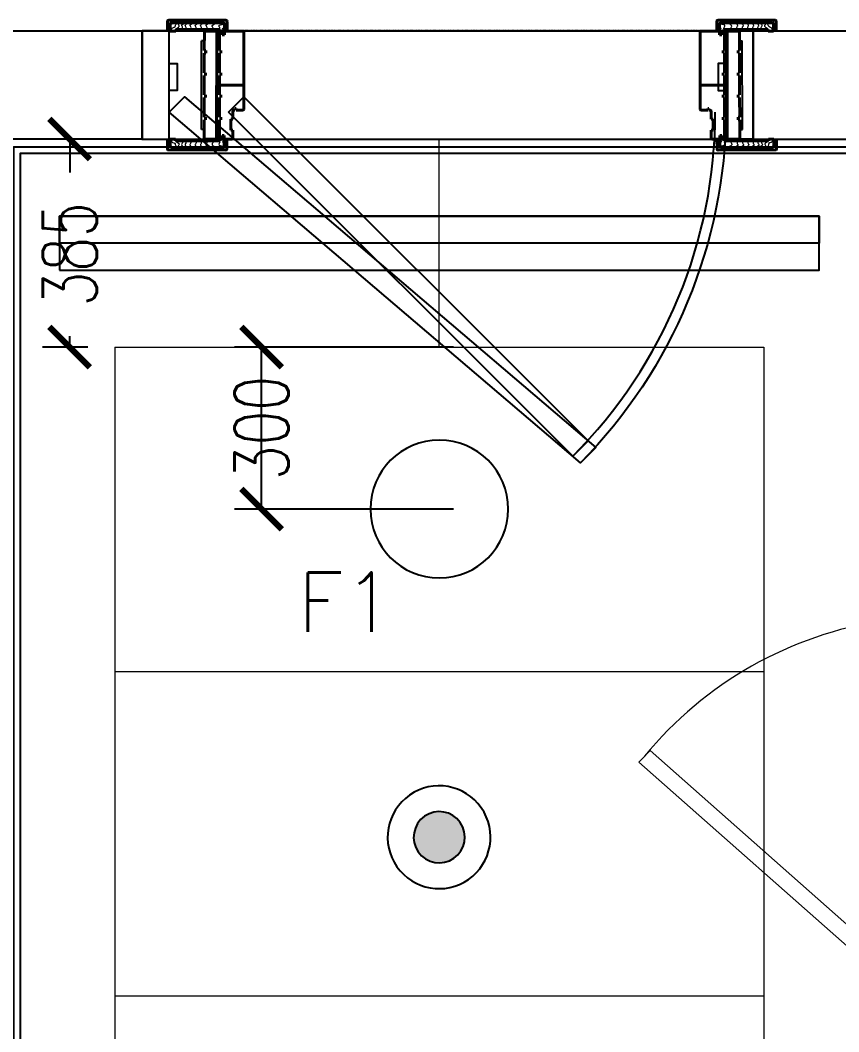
# Model space of a CAD drawing. Header units: millimetres. Extents: x 186805 to 449048, y 2167 to 51540.
# Drawn here: x 301921 to 303435, y 18431 to 20302 of the extents above; entities that cross this region are included whole.
import ezdxf

# ---------------------------------------------------------------- set-up
doc = ezdxf.new("R2010")
doc.units = ezdxf.units.MM
doc.linetypes.add('HIDDEN2', pattern=[0.1875, 0.125, -0.0625])
doc.layers.get('0').update_dxf_attribs({"linetype": 'CONTINUOUS'})
doc.layers.get('Defpoints').update_dxf_attribs({"linetype": 'CONTINUOUS'})
for name, color, linetype, lineweight in [('0-60x120-C', 3, 'CONTINUOUS', 13), ('0-60x60-C', 3, 'CONTINUOUS', 13), ('1', 130, 'CONTINUOUS', 40), ('BA$0$0-door shower', 4, 'CONTINUOUS', 5), ('wall', 4, 'CONTINUOUS', 25), ('XR-GRD-BLOCKA$0$a-door', 3, 'CONTINUOUS', 9)]:
    doc.layers.add(name, color=color, linetype=linetype, lineweight=lineweight)
for name, color, linetype in [('A-ABOVE DOOR', 1, 'HIDDEN2'), ('a-door', 4, 'CONTINUOUS'), ('a-wall', 140, 'CONTINUOUS'), ('BC-A-SILL', 1, 'CONTINUOUS'), ('dimension', 7, 'CONTINUOUS'), ('E-ARMATUR', 2, 'CONTINUOUS'), ('MEP', 16, 'CONTINUOUS'), ('SHADOW LINE', 151, 'CONTINUOUS'), ('TEXT', 3, 'CONTINUOUS')]:
    doc.layers.add(name, color=color, linetype=linetype)
doc.styles.add('ROMANS_075', font='romans.shx', dxfattribs={"width": 0.75})
doc.dimstyles.new('ARCH_1-50B$0', dxfattribs={"dimscale": 1000, "dimtxt": 0.11, "dimasz": 0.075, "dimexe": 0.05, "dimexo": 0.05, "dimgap": 0.055, "dimtad": 0, "dimdec": 0, "dimrnd": 1, "dimzin": 12, "dimdsep": 46, "dimtxsty": 'ROMANS_075', "dimblk1": 'ARCHTICK', "dimblk2": 'ARCHTICK', "dimsah": 1, "dimcen": 0.07, "dimclrd": 9, "dimclre": 9, "dimadec": 0, "dimazin": 0, "dimtfac": 1, "dimtdec": 0, "dimtofl": 0, "dimtmove": 0, "dimatfit": 3, "dimldrblk": 'ARCHTICK', "dimfxl": 0.05, "dimtolj": 1, "dimtzin": 12, "dimarcsym": 0})

# ---------------------------------------------------------------- blocks, each defined once
blk = doc.blocks.new('A$C7C4A1575')
at = {"layer": 'A-ABOVE DOOR', "color": 8}
for p, q in [((71647.60926539684, 31449.99823794331), (72777.60926539707, 31449.99823794354)), ((72777.60926539684, 31249.99823794342), (71647.60926539707, 31249.99823794325))]:
    blk.add_line(p, q, dxfattribs=at)
at = {"layer": 'a-door', "color": 8, "lineweight": -3}
for points in [[(71697.6092653966, 31399.99823794325), (71725.89353664382, 31371.71396669603), (72486.84620428574, 32020.52136308395), (72458.56193303806, 32048.80563433163)], [(71697.60926539707, 31249.99823794337), (71647.60926539707, 31249.99823794337), (71647.60926539707, 31449.99823794296), (71697.6092653966, 31449.99823794249)], [(72727.60926539707, 31249.99823794348), (72777.60926539707, 31249.99823794348), (72777.6092653966, 31449.99823794331), (72727.60926539707, 31449.99823794296)]]:
    blk.add_lwpolyline(points, close=True, dxfattribs=at)
for points in [[(71697.60926539707, 31309.99823794302), (71712.60926539707, 31309.99823794337), (71712.6092653966, 31359.99823794348), (71697.6092653966, 31359.99823794325)], [(72727.6092653966, 31309.99823794337), (72712.6092653966, 31309.99823794325), (72712.6092653966, 31359.99823794337), (72727.6092653966, 31359.99823794337)]]:
    blk.add_lwpolyline(points, dxfattribs=at)
blk.add_arc((71793.24310881295, 31392.72339864078), 934.3944765765735, 0.446087610761282, 44.59950924235545, dxfattribs=at)
at = {"layer": 'a-wall', "color": 8}
for p, q in [((71647.60926539684, 31449.99823794331), (71395.10926539707, 31449.99823794313)), ((71647.60926539684, 31449.99823794331), (71647.60926539707, 31249.99823794325)), ((72777.60926539707, 31449.99823794354), (72777.60926539707, 31249.99823794337)), ((72777.60926539707, 31449.99823794354), (72999.37692348403, 31449.99823794319)), ((70696.68573002517, 31249.99823794337), (71647.60926539707, 31249.99823794325)), ((72777.60926539707, 31249.99823794337), (73595.10926539707, 31249.99823794337))]:
    blk.add_line(p, q, dxfattribs=at)
blk = doc.blocks.new('A$C32DD6ECA')
at = {"layer": '0-60x60-C', "color": 16, "xscale": 0.0418312498368323, "yscale": 0.0418312498368323, "zscale": 0.0418312498368323, "rotation": 180}
blk.add_blockref('A$C7C4A1575', (4397.082428284921, 2202.635936537234), dxfattribs=at)
blk = doc.blocks.new('_ArchTick')
at = {"color": 0, "linetype": 'ByBlock', "const_width": 0.15}
blk.add_lwpolyline([(-0.5, -0.5), (0.5, 0.5)], dxfattribs=at)
blk = doc.blocks.new('*D73')
at = {"layer": 'Defpoints', "color": 0, "transparency": 16777216}
for p in [(-574283.2010844165, -202814.0910536109), (-574149.7485076339, -202814.0910536109), (-574199.7485076335, -203198.8442904255)]:
    blk.add_point(p, dxfattribs=at)
at = {"layer": 'dimension', "color": 9, "lineweight": -2, "transparency": 16777216}
for p, q in [((-574199.7485076339, -202814.0910536109), (-574333.2010844165, -202814.0910536109)), ((-574283.2010844165, -202814.0910536109), (-574283.2010844165, -202875.8801570186)), ((-574283.2010844165, -203198.8442904255), (-574283.2010844165, -203178.7372998757)), ((-574249.7485076335, -203198.8442904255), (-574333.2010844165, -203198.8442904255))]:
    blk.add_line(p, q, dxfattribs=at)
at = {"layer": 'dimension', "color": 9, "lineweight": -2, "transparency": 16777216, "xscale": 75, "yscale": 75, "zscale": 75}
for p, rotation in [((-574283.2010844165, -202814.0910536109), 90), ((-574283.2010844165, -203198.8442904255), 270)]:
    blk.add_blockref('_ArchTick', p, dxfattribs=dict(at, rotation=rotation))
at = {"layer": 'dimension', "color": 0, "transparency": 16777216, "insert": (-574282.9039165078, -203027.3087284469), "char_height": 100, "attachment_point": 5, "rotation": 90, "style": 'ROMANS_075'}
blk.add_mtext('\\A1;385', dxfattribs=at)
blk = doc.blocks.new('*D160')
at = {"layer": 'Defpoints', "color": 0, "transparency": 16777216}
for p in [(-573928.3206821048, -203198.8442904255), (-573523.7485076335, -203198.8442904255), (-573523.7485076335, -203498.4676718405)]:
    blk.add_point(p, dxfattribs=at)
at = {"layer": 'dimension', "color": 9, "lineweight": -2, "transparency": 16777216}
for p, q in [((-573573.7485076335, -203198.8442904255), (-573978.3206821048, -203198.8442904255)), ((-573928.3206821048, -203498.4676718405), (-573928.3206821048, -203198.8442904255)), ((-573573.7485076335, -203498.4676718405), (-573978.3206821048, -203498.4676718405))]:
    blk.add_line(p, q, dxfattribs=at)
at = {"layer": 'dimension', "color": 9, "lineweight": -2, "transparency": 16777216, "xscale": 75, "yscale": 75, "zscale": 75}
for p, rotation in [((-573928.3206821048, -203198.8442904255), 90), ((-573928.3206821048, -203498.4676718405), 270)]:
    blk.add_blockref('_ArchTick', p, dxfattribs=dict(at, rotation=rotation))
at = {"layer": 'dimension', "color": 0, "transparency": 16777216, "insert": (-573928.320682105, -203348.655981133), "char_height": 100, "attachment_point": 5, "rotation": 90, "style": 'ROMANS_075'}
blk.add_mtext('\\A1;300', dxfattribs=at)
blk = doc.blocks.new('f44')
at = {"layer": 'E-ARMATUR', "color": 16}
blk.add_circle((0, 0), 127.5, dxfattribs=at)
blk = doc.blocks.new('A$C35C014DB')
at = {"layer": 'MEP'}
h = blk.add_hatch(color=256, dxfattribs=at)
edge = h.paths.add_edge_path()
edge.add_ellipse((8120.630908231833, 15906.55929671045), major_axis=(-38.80938212951418, -27.17462191943693), ratio=1, start_angle=0, end_angle=360, ccw=False)
at = {"color": 9}
blk.add_lwpolyline([(8907.84115076519, 16332.94878259819), (8907.841150762397, 17182.94878259802), (7333.573492682423, 17182.94878259741), (7333.573492691736, 13282.94878259782), (7283.573492682888, 13282.9487825977), (7283.573492682888, 11279.39163940316), (6233.573492682423, 10229.39163940222), (6233.573492682888, 8512.948782597785), (7749.050764830201, 8512.948782597552), (8983.573492682423, 7278.42605474501), (8983.573492682888, 3762.948782597756)], dxfattribs=at)
at = {"color": 8, "lineweight": 0}
for points, knots in [([(7623.262894399813, 17401.93875562379), (7623.674974887981, 17402.22286379905), (7624.544709552894, 17403.08441501318), (7624.057015247992, 17404.89610390694), (7623.429741109605, 17405.95577352165), (7623.26912044629, 17406.21783408706)], [6.729778403816026, 6.729778403816026, 6.729778403816026, 6.729778403816026, 8.215767877827592, 10.68832713734227, 11.54920687370668, 11.54920687370668, 11.54920687370668, 11.54920687370668]), ([(7624.385605585645, 17397.73371897687), (7625.083267632755, 17400.24716654097), (7626.259723881143, 17404.48555259543), (7632.894673323142, 17404.68972157399), (7632.743916475563, 17409.89867282767), (7635.124769447721, 17411.6304189793), (7636.617171262274, 17412.71593796314)], [0, 0, 0, 0, 7.05316514863134, 11.89363853548758, 15.00191870621281, 20.22314322411474, 20.22314322411474, 20.22314322411474, 20.22314322411474]), ([(7633.465629959828, 17400.72051074423), (7634.427824131097, 17401.85979647117), (7636.154120860505, 17403.90381760951), (7640.337589881732, 17405.32741799907), (7639.528190014302, 17408.55942396147), (7636.592317053, 17411.93530124062), (7640.760168929002, 17412.38982124909), (7643.656668817042, 17412.70569551541)], [0, 0, 0, 0, 4.579261390169497, 8.215767877830586, 10.68832713734576, 13.28786635512522, 19.2103529066208, 19.2103529066208, 19.2103529066208, 19.2103529066208]), ([(7643.04293053213, 17400.70657580064), (7643.079009469016, 17400.72853813376), (7644.241725803702, 17401.42430110937), (7646.695253287791, 17402.24409399615), (7645.814000028535, 17405.51777737858), (7642.45441317826, 17409.65534750352), (7647.946909309714, 17411.36030165429), (7651.535187708098, 17412.69423229408)], [4.461801486687817, 4.461801486687817, 4.461801486687817, 4.461801486687817, 4.579261390170161, 8.215767877827592, 10.68832713734227, 13.28786635512445, 22.6009524692001, 22.6009524692001, 22.6009524692001, 22.6009524692001]), ([(7649.449562718975, 17400.69725417011), (7649.485641655861, 17400.71921650318), (7650.648357990547, 17401.41497947884), (7653.101885474636, 17402.23477236563), (7652.22063221538, 17405.508455748), (7648.861045365105, 17409.64602587294), (7654.353541496559, 17411.35098002377), (7657.941819894942, 17412.68491066355)], [4.461801486687817, 4.461801486687817, 4.461801486687817, 4.461801486687817, 4.579261390170161, 8.215767877827592, 10.68832713734227, 13.28786635512445, 22.6009524692001, 22.6009524692001, 22.6009524692001, 22.6009524692001]), ([(7658.525786262355, 17400.6840482922), (7658.561865199241, 17400.70601062526), (7659.724581533927, 17401.40177360087), (7662.178109018016, 17402.2215664876), (7661.296855758759, 17405.49524987003), (7657.937268908485, 17409.63281999502), (7663.429765039939, 17411.33777414585), (7667.018043438322, 17412.67170478558)], [4.461801486687817, 4.461801486687817, 4.461801486687817, 4.461801486687817, 4.579261390170161, 8.215767877827592, 10.68832713734227, 13.28786635512445, 22.6009524692001, 22.6009524692001, 22.6009524692001, 22.6009524692001]), ([(7668.135734542622, 17400.67006584627), (7668.171813479974, 17400.69202817939), (7669.334529814194, 17401.38779115499), (7671.788057298283, 17402.20758404178), (7670.906804039027, 17405.48126742421), (7667.547217188752, 17409.61883754915), (7673.039713320206, 17411.32379169992), (7676.627991718589, 17412.6577223397)], [4.461801486687817, 4.461801486687817, 4.461801486687817, 4.461801486687817, 4.579261390170161, 8.215767877827592, 10.68832713734227, 13.28786635512445, 22.6009524692001, 22.6009524692001, 22.6009524692001, 22.6009524692001]), ([(7677.879221526324, 17400.65588910206), (7677.915300463676, 17400.67785143512), (7679.078016797896, 17401.37361441073), (7681.531544281985, 17402.19340729751), (7680.650291022728, 17405.46709068), (7677.290704172454, 17409.60466080494), (7682.783200303908, 17411.30961495571), (7686.371478702291, 17412.64354559544)], [4.461801486687817, 4.461801486687817, 4.461801486687817, 4.461801486687817, 4.579261390170161, 8.215767877827592, 10.68832713734227, 13.28786635512445, 22.6009524692001, 22.6009524692001, 22.6009524692001, 22.6009524692001]), ([(7688.156648285105, 17400.64093547702), (7688.192727222457, 17400.66289781008), (7689.355443556677, 17401.35866078574), (7691.808971040766, 17402.17845367247), (7690.927717781509, 17405.45213705496), (7687.568130931235, 17409.58970717984), (7693.060627062689, 17411.29466133061), (7696.648905461072, 17412.6285919704)], [4.461801486687817, 4.461801486687817, 4.461801486687817, 4.461801486687817, 4.579261390170161, 8.215767877827592, 10.68832713734227, 13.28786635512445, 22.6009524692001, 22.6009524692001, 22.6009524692001, 22.6009524692001]), ([(7701.594315195805, 17400.62138371208), (7701.975141545176, 17400.89430532555), (7702.800746636349, 17401.75136003111), (7702.132053498062, 17404.19187725752), (7698.576408164459, 17408.67795326313), (7704.579187650117, 17410.85675799925), (7709.409577631741, 17412.61002523083)], [6.810006692226358, 6.810006692226358, 6.810006692226358, 6.810006692226358, 8.215767877827592, 10.68832713734227, 13.28786635512445, 23.99828994407517, 23.99828994407517, 23.99828994407517, 23.99828994407517]), ([(7713.381310921977, 17400.60423366874), (7714.132242034539, 17401.00480823193), (7715.515066151391, 17401.8882967518), (7714.761872427887, 17404.6580599272), (7711.139241166296, 17409.27004833709), (7717.870310683153, 17409.98264146937), (7723.27553667489, 17410.55487251087)], [5.887312933651972, 5.887312933651972, 5.887312933651972, 5.887312933651972, 8.215767877827592, 10.68832713734227, 13.28786635512445, 23.88572098764111, 23.88572098764111, 23.88572098764111, 23.88572098764111]), ([(7719.253685636795, 17395.5398558293), (7720.29526611825, 17397.18632055618), (7722.316481485846, 17396.9511472827), (7721.547785163741, 17400.02062035396), (7719.063826356432, 17402.87685432923), (7721.378501661471, 17403.58522231193), (7723.265812734026, 17403.87173783939)], [5.017204500148676, 5.017204500148676, 5.017204500148676, 5.017204500148676, 8.215767877827592, 10.68832713734227, 13.28786635512445, 17.51797429900507, 17.51797429900507, 17.51797429900507, 17.51797429900507]), ([(8648.765674810275, 17400.60423366874), (8648.014743698179, 17401.00480823193), (8646.631919581327, 17401.8882967518), (8647.38511330483, 17404.6580599272), (8651.007744566421, 17409.27004833709), (8644.276675049565, 17409.98264146937), (8638.871449057828, 17410.55487251087)], [5.887312933651972, 5.887312933651972, 5.887312933651972, 5.887312933651972, 8.215767877827592, 10.68832713734227, 13.28786635512445, 23.88572098764111, 23.88572098764111, 23.88572098764111, 23.88572098764111]), ([(8642.893300095922, 17395.5398558293), (8641.851719614468, 17397.18632055618), (8639.830504246871, 17396.9511472827), (8640.599200568977, 17400.02062035396), (8643.083159376285, 17402.87685432923), (8640.768484071246, 17403.58522231193), (8638.881172998692, 17403.87173783939)], [5.017204500148676, 5.017204500148676, 5.017204500148676, 5.017204500148676, 8.215767877827592, 10.68832713734227, 13.28786635512445, 17.51797429900507, 17.51797429900507, 17.51797429900507, 17.51797429900507]), ([(8660.552670536446, 17400.62138371208), (8660.171844187542, 17400.89430532555), (8659.346239095903, 17401.75136003111), (8660.01493223419, 17404.19187725752), (8663.570577567792, 17408.67795326313), (8657.5677980826, 17410.85675799925), (8652.737408100511, 17412.61002523083)], [6.810006692226358, 6.810006692226358, 6.810006692226358, 6.810006692226358, 8.215767877827592, 10.68832713734227, 13.28786635512445, 23.99828994407517, 23.99828994407517, 23.99828994407517, 23.99828994407517]), ([(8673.990337447147, 17400.64093547702), (8673.95425851026, 17400.66289781008), (8672.791542175575, 17401.35866078574), (8670.338014691952, 17402.17845367247), (8671.219267951208, 17405.45213705496), (8674.578854801017, 17409.58970717984), (8669.086358670029, 17411.29466133061), (8665.49808027118, 17412.6285919704)], [4.461801486687817, 4.461801486687817, 4.461801486687817, 4.461801486687817, 4.579261390170161, 8.215767877827592, 10.68832713734227, 13.28786635512445, 22.6009524692001, 22.6009524692001, 22.6009524692001, 22.6009524692001]), ([(8684.267764205928, 17400.65588910206), (8684.231685269042, 17400.67785143512), (8683.068968934822, 17401.37361441073), (8680.615441450733, 17402.19340729751), (8681.49669470999, 17405.46709068), (8684.856281559798, 17409.60466080494), (8679.36378542881, 17411.30961495571), (8675.77550702996, 17412.64354559544)], [4.461801486687817, 4.461801486687817, 4.461801486687817, 4.461801486687817, 4.579261390170161, 8.215767877827592, 10.68832713734227, 13.28786635512445, 22.6009524692001, 22.6009524692001, 22.6009524692001, 22.6009524692001]), ([(8694.01125118963, 17400.67006584627), (8693.975172252744, 17400.69202817939), (8692.812455918058, 17401.38779115499), (8690.358928434434, 17402.20758404178), (8691.24018169369, 17405.48126742421), (8694.5997685435, 17409.61883754915), (8689.107272412512, 17411.32379169992), (8685.518994013662, 17412.6577223397)], [4.461801486687817, 4.461801486687817, 4.461801486687817, 4.461801486687817, 4.579261390170161, 8.215767877827592, 10.68832713734227, 13.28786635512445, 22.6009524692001, 22.6009524692001, 22.6009524692001, 22.6009524692001]), ([(8703.621199469897, 17400.6840482922), (8703.585120533011, 17400.70601062526), (8702.422404198325, 17401.40177360087), (8699.968876714702, 17402.2215664876), (8700.850129973958, 17405.49524987003), (8704.209716823767, 17409.63281999502), (8698.717220692779, 17411.33777414585), (8695.12894229393, 17412.67170478558)], [4.461801486687817, 4.461801486687817, 4.461801486687817, 4.461801486687817, 4.579261390170161, 8.215767877827592, 10.68832713734227, 13.28786635512445, 22.6009524692001, 22.6009524692001, 22.6009524692001, 22.6009524692001]), ([(8712.697423013742, 17400.69725417011), (8712.66134407639, 17400.71921650318), (8711.49862774217, 17401.41497947884), (8709.045100258081, 17402.23477236563), (8709.926353517338, 17405.508455748), (8713.285940367146, 17409.64602587294), (8707.793444236158, 17411.35098002377), (8704.20516583731, 17412.68491066355)], [4.461801486687817, 4.461801486687817, 4.461801486687817, 4.461801486687817, 4.579261390170161, 8.215767877827592, 10.68832713734227, 13.28786635512445, 22.6009524692001, 22.6009524692001, 22.6009524692001, 22.6009524692001]), ([(8719.104055200587, 17400.70657580064), (8719.067976263235, 17400.72853813376), (8717.905259929015, 17401.42430110937), (8715.451732444926, 17402.24409399615), (8716.332985704183, 17405.51777737858), (8719.692572554457, 17409.65534750352), (8714.200076423003, 17411.36030165429), (8710.61179802462, 17412.69423229408)], [4.461801486687817, 4.461801486687817, 4.461801486687817, 4.461801486687817, 4.579261390170161, 8.215767877827592, 10.68832713734227, 13.28786635512445, 22.6009524692001, 22.6009524692001, 22.6009524692001, 22.6009524692001]), ([(8728.681355772424, 17400.72051074423), (8727.71916160162, 17401.85979647117), (8725.992864871747, 17403.90381760951), (8721.809395850985, 17405.32741799907), (8722.61879571795, 17408.55942396147), (8725.554668679717, 17411.93530124062), (8721.38681680325, 17412.38982124909), (8718.49031691521, 17412.70569551541)], [0, 0, 0, 0, 4.579261390169497, 8.215767877830586, 10.68832713734576, 13.28786635512522, 19.2103529066208, 19.2103529066208, 19.2103529066208, 19.2103529066208]), ([(8737.761380146607, 17397.73371897687), (8737.063718099496, 17400.24716654097), (8735.887261851109, 17404.48555259543), (8729.252312409575, 17404.68972157399), (8729.403069257154, 17409.89867282767), (8727.022216284531, 17411.6304189793), (8725.529814469977, 17412.71593796314)], [0, 0, 0, 0, 7.05316514863134, 11.89363853548758, 15.00191870621281, 20.22314322411474, 20.22314322411474, 20.22314322411474, 20.22314322411474]), ([(8738.884091332904, 17401.93875562379), (8738.47201084427, 17402.22286379905), (8737.602276179357, 17403.08441501318), (8738.089970484725, 17404.89610390694), (8738.717244623112, 17405.95577352165), (8738.877865286428, 17406.21783408706)], [6.729778403816026, 6.729778403816026, 6.729778403816026, 6.729778403816026, 8.215767877827592, 10.68832713734227, 11.54920687370668, 11.54920687370668, 11.54920687370668, 11.54920687370668]), ([(7721.693123121164, 17392.59213153887), (7721.603997642989, 17392.8708161024), (7721.092754774611, 17394.06212752397), (7719.054411226301, 17396.40596111675), (7721.366951539065, 17395.64697736452), (7723.256397603895, 17397.40084462697)], [9.884557679002661, 9.884557679002661, 9.884557679002661, 9.884557679002661, 10.68832713734227, 13.28786635512445, 17.51797429900507, 17.51797429900507, 17.51797429900507, 17.51797429900507]), ([(8640.453862611554, 17392.59213153887), (8640.542988089728, 17392.8708161024), (8641.054230958107, 17394.06212752397), (8643.092574506416, 17396.40596111675), (8640.780034193653, 17395.64697736452), (8638.890588128823, 17397.40084462697)], [9.884557679002661, 9.884557679002661, 9.884557679002661, 9.884557679002661, 10.68832713734227, 13.28786635512445, 17.51797429900507, 17.51797429900507, 17.51797429900507, 17.51797429900507]), ([(7624.09460649488, 17197.73393067796), (7624.784951486641, 17195.21846356781), (7625.949069102408, 17190.97667198566), (7632.583396321616, 17190.75319624892), (7632.417482128509, 17185.54470575105), (7634.793285659597, 17183.80603867838), (7636.282522308058, 17182.71618141947)], [0, 0, 0, 0, 7.053165148833103, 11.8936385353805, 15.00191870618796, 20.22314322378077, 20.22314322378077, 20.22314322378077, 20.22314322378077]), ([(7633.165900896653, 17194.72072879641), (7634.124775686116, 17193.57864791983), (7635.845117030009, 17191.52961193344), (7640.024425678341, 17190.09384372756), (7639.205624140255, 17186.86420679319), (7636.259939847016, 17183.49688716222), (7640.426451429185, 17183.03024068), (7643.322019863292, 17182.70593897169)], [0, 0, 0, 0, 4.579261390286157, 8.215767877910924, 10.68832713744519, 13.28786635530674, 19.2103529070495, 19.2103529070495, 19.2103529070495, 19.2103529070495]), ([(7642.743201468955, 17194.70679385282), (7642.779216342955, 17194.68472662338), (7643.93990309292, 17193.98558310335), (7646.39103460114, 17193.15865395244), (7645.500258694286, 17189.88754886712), (7642.128645790159, 17185.75977261757), (7647.61615726992, 17184.03884258864), (7651.200538753881, 17182.69447575041)], [4.461801486687817, 4.461801486687817, 4.461801486687817, 4.461801486687817, 4.579261390170161, 8.215767877827592, 10.68832713734227, 13.28786635512445, 22.6009524692001, 22.6009524692001, 22.6009524692001, 22.6009524692001]), ([(7649.1498336558, 17194.6974722223), (7649.1858485298, 17194.67540499286), (7650.346535279765, 17193.97626147271), (7652.797666787985, 17193.1493323218), (7651.906890881131, 17189.87822723648), (7648.535277977004, 17185.75045098699), (7654.022789457231, 17184.02952095805), (7657.607170940726, 17182.68515411983)], [4.461801486687817, 4.461801486687817, 4.461801486687817, 4.461801486687817, 4.579261390170161, 8.215767877827592, 10.68832713734227, 13.28786635512445, 22.6009524692001, 22.6009524692001, 22.6009524692001, 22.6009524692001]), ([(7658.226057199179, 17194.68426634427), (7658.262072073179, 17194.66219911489), (7659.422758823144, 17193.9630555948), (7661.873890331364, 17193.13612644383), (7660.983114424511, 17189.86502135857), (7657.611501520383, 17185.73724510902), (7663.09901300061, 17184.01631508014), (7666.683394484106, 17182.67194824186)], [4.461801486687817, 4.461801486687817, 4.461801486687817, 4.461801486687817, 4.579261390170161, 8.215767877827592, 10.68832713734227, 13.28786635512445, 22.6009524692001, 22.6009524692001, 22.6009524692001, 22.6009524692001]), ([(7667.836005479447, 17194.67028389845), (7667.872020353447, 17194.64821666901), (7669.032707103412, 17193.94907314892), (7671.483838611632, 17193.12214399802), (7670.593062704778, 17189.85103891269), (7667.221449800651, 17185.7232626632), (7672.708961280878, 17184.00233263426), (7676.293342764839, 17182.65796579604)], [4.461801486687817, 4.461801486687817, 4.461801486687817, 4.461801486687817, 4.579261390170161, 8.215767877827592, 10.68832713734227, 13.28786635512445, 22.6009524692001, 22.6009524692001, 22.6009524692001, 22.6009524692001]), ([(7677.579492463148, 17194.65610715418), (7677.615507337148, 17194.6340399248), (7678.776194087113, 17193.93489640465), (7681.227325595333, 17193.10796725375), (7680.33654968848, 17189.83686216842), (7676.964936784352, 17185.70908591894), (7682.452448264579, 17183.98815589), (7686.036829748075, 17182.64378905171)], [4.461801486687817, 4.461801486687817, 4.461801486687817, 4.461801486687817, 4.579261390170161, 8.215767877827592, 10.68832713734227, 13.28786635512445, 22.6009524692001, 22.6009524692001, 22.6009524692001, 22.6009524692001]), ([(7687.856919221929, 17194.6411535292), (7687.892934095929, 17194.6190862997), (7689.053620845894, 17193.91994277967), (7691.504752354114, 17193.09301362877), (7690.613976447261, 17189.82190854344), (7687.242363543133, 17185.6941322939), (7692.72987502336, 17183.97320226501), (7696.314256507321, 17182.62883542673)], [4.461801486687817, 4.461801486687817, 4.461801486687817, 4.461801486687817, 4.579261390170161, 8.215767877827592, 10.68832713734227, 13.28786635512445, 22.6009524692001, 22.6009524692001, 22.6009524692001, 22.6009524692001]), ([(7701.29458613263, 17194.6216017642), (7701.674616671051, 17194.34757310621), (7702.497724247514, 17193.48811952854), (7701.82193206565, 17191.04955852425), (7698.253247359651, 17186.57384839756), (7704.249661133974, 17184.37758487128), (7709.074928677524, 17182.6102686871)], [6.810006692226358, 6.810006692226358, 6.810006692226358, 6.810006692226358, 8.215767877827592, 10.68832713734227, 13.28786635512445, 23.99828994407517, 23.99828994407517, 23.99828994407517, 23.99828994407517]), ([(7713.081581858802, 17194.60445172081), (7713.831344124745, 17194.20169365322), (7715.211591445724, 17193.31418487275), (7714.450340933981, 17190.54662520919), (7710.814304180793, 17185.94519813944), (7717.543271560571, 17185.21302069389), (7722.946809481247, 17184.6250629334)], [5.887312933651972, 5.887312933651972, 5.887312933651972, 5.887312933651972, 8.215767877827592, 10.68832713734227, 13.28786635512445, 23.88572098764111, 23.88572098764111, 23.88572098764111, 23.88572098764111]), ([(7718.968668987392, 17199.65171957863), (7720.005453866324, 17198.0022308364), (7722.027345027658, 17198.23152140211), (7721.249719831045, 17195.16429822394), (7718.757459934684, 17192.31530463192), (7721.070064097061, 17191.60020397147), (7722.956533422112, 17191.30819760493)], [5.017204500148676, 5.017204500148676, 5.017204500148676, 5.017204500148676, 8.215767877827592, 10.68832713734227, 13.28786635512445, 17.51797429900507, 17.51797429900507, 17.51797429900507, 17.51797429900507]), ([(7721.416673985193, 17202.59233265495), (7721.326737915515, 17202.31390862548), (7720.812030509929, 17201.12408995847), (7718.766875064815, 17198.78619784434), (7721.081614219933, 17199.53844891887), (7722.965948552242, 17197.77909081735)], [9.884557679002661, 9.884557679002661, 9.884557679002661, 9.884557679002661, 10.68832713734227, 13.28786635512445, 17.51797429900507, 17.51797429900507, 17.51797429900507, 17.51797429900507]), ([(8640.730311747524, 17202.59233265495), (8640.820247817202, 17202.31390862548), (8641.334955222323, 17201.12408995847), (8643.380110667902, 17198.78619784434), (8641.065371512785, 17199.53844891887), (8639.181037180475, 17197.77909081735)], [9.884557679002661, 9.884557679002661, 9.884557679002661, 9.884557679002661, 10.68832713734227, 13.28786635512445, 17.51797429900507, 17.51797429900507, 17.51797429900507, 17.51797429900507]), ([(8643.178316745325, 17199.65171957863), (8642.141531865927, 17198.0022308364), (8640.119640704594, 17198.23152140211), (8640.897265901673, 17195.16429822394), (8643.389525798033, 17192.31530463192), (8641.076921635191, 17191.60020397147), (8639.190452310606, 17191.30819760493)], [5.017204500148676, 5.017204500148676, 5.017204500148676, 5.017204500148676, 8.215767877827592, 10.68832713734227, 13.28786635512445, 17.51797429900507, 17.51797429900507, 17.51797429900507, 17.51797429900507]), ([(8649.065403873916, 17194.60445172081), (8648.315641607973, 17194.20169365322), (8646.935394286993, 17193.31418487275), (8647.69664479827, 17190.54662520919), (8651.332681551925, 17185.94519813944), (8644.60371417168, 17185.21302069389), (8639.20017625147, 17184.6250629334)], [5.887312933651972, 5.887312933651972, 5.887312933651972, 5.887312933651972, 8.215767877827592, 10.68832713734227, 13.28786635512445, 23.88572098764111, 23.88572098764111, 23.88572098764111, 23.88572098764111]), ([(8660.852399600088, 17194.6216017642), (8660.472369061667, 17194.34757310621), (8659.649261484738, 17193.48811952854), (8660.325053667068, 17191.04955852425), (8663.8937383726, 17186.57384839756), (8657.897324598278, 17184.37758487128), (8653.072057054727, 17182.6102686871)], [6.810006692226358, 6.810006692226358, 6.810006692226358, 6.810006692226358, 8.215767877827592, 10.68832713734227, 13.28786635512445, 23.99828994407517, 23.99828994407517, 23.99828994407517, 23.99828994407517]), ([(8674.290066510788, 17194.6411535292), (8674.254051636322, 17194.6190862997), (8673.093364886823, 17193.91994277967), (8670.642233378603, 17193.09301362877), (8671.533009285457, 17189.82190854344), (8674.904622189584, 17185.6941322939), (8669.417110709357, 17183.97320226501), (8665.832729225396, 17182.62883542673)], [4.461801486687817, 4.461801486687817, 4.461801486687817, 4.461801486687817, 4.579261390170161, 8.215767877827592, 10.68832713734227, 13.28786635512445, 22.6009524692001, 22.6009524692001, 22.6009524692001, 22.6009524692001]), ([(8684.56749326957, 17194.65610715418), (8684.531478395103, 17194.6340399248), (8683.370791645604, 17193.93489640465), (8680.919660137384, 17193.10796725375), (8681.810436044238, 17189.83686216842), (8685.182048948365, 17185.70908591894), (8679.694537468138, 17183.98815589), (8676.110155984177, 17182.64378905171)], [4.461801486687817, 4.461801486687817, 4.461801486687817, 4.461801486687817, 4.579261390170161, 8.215767877827592, 10.68832713734227, 13.28786635512445, 22.6009524692001, 22.6009524692001, 22.6009524692001, 22.6009524692001]), ([(8694.31098025327, 17194.67028389845), (8694.274965378805, 17194.64821666901), (8693.114278629306, 17193.94907314892), (8690.663147121086, 17193.12214399802), (8691.553923027474, 17189.85103891269), (8694.925535931601, 17185.7232626632), (8689.43802445184, 17184.00233263426), (8685.853642967879, 17182.65796579604)], [4.461801486687817, 4.461801486687817, 4.461801486687817, 4.461801486687817, 4.579261390170161, 8.215767877827592, 10.68832713734227, 13.28786635512445, 22.6009524692001, 22.6009524692001, 22.6009524692001, 22.6009524692001]), ([(8703.920928533538, 17194.68426634427), (8703.884913659538, 17194.66219911489), (8702.724226909573, 17193.9630555948), (8700.273095401353, 17193.13612644383), (8701.163871308207, 17189.86502135857), (8704.535484212334, 17185.73724510902), (8699.047972732107, 17184.01631508014), (8695.463591248146, 17182.67194824186)], [4.461801486687817, 4.461801486687817, 4.461801486687817, 4.461801486687817, 4.579261390170161, 8.215767877827592, 10.68832713734227, 13.28786635512445, 22.6009524692001, 22.6009524692001, 22.6009524692001, 22.6009524692001]), ([(8712.997152076918, 17194.6974722223), (8712.961137202918, 17194.67540499286), (8711.800450452953, 17193.97626147271), (8709.349318944733, 17193.1493323218), (8710.240094851586, 17189.87822723648), (8713.611707755714, 17185.75045098699), (8708.124196275487, 17184.02952095805), (8704.539814791526, 17182.68515411983)], [4.461801486687817, 4.461801486687817, 4.461801486687817, 4.461801486687817, 4.579261390170161, 8.215767877827592, 10.68832713734227, 13.28786635512445, 22.6009524692001, 22.6009524692001, 22.6009524692001, 22.6009524692001]), ([(8719.403784263763, 17194.70679385282), (8719.367769389763, 17194.68472662338), (8718.207082639798, 17193.98558310335), (8715.755951131578, 17193.15865395244), (8716.646727038431, 17189.88754886712), (8720.018339942559, 17185.75977261757), (8714.530828462332, 17184.03884258864), (8710.94644697837, 17182.69447575041)], [4.461801486687817, 4.461801486687817, 4.461801486687817, 4.461801486687817, 4.579261390170161, 8.215767877827592, 10.68832713734227, 13.28786635512445, 22.6009524692001, 22.6009524692001, 22.6009524692001, 22.6009524692001]), ([(8728.9810848356, 17194.72072879641), (8728.022210046302, 17193.57864791982), (8726.30186870265, 17191.52961193335), (8722.122560054328, 17190.09384372753), (8722.941361592546, 17186.86420679333), (8725.887045884798, 17183.49688716215), (8721.720534303166, 17183.03024067997), (8718.824965869426, 17182.70593897169)], [0, 0, 0, 0, 4.579261389946496, 8.215767877571263, 10.68832713710553, 13.28786635474181, 19.21035290604649, 19.21035290604649, 19.21035290604649, 19.21035290604649]), ([(8738.052379237371, 17197.73393067796), (8737.362034245834, 17195.21846356777), (8736.197916630379, 17190.97667198534), (8729.56358941043, 17190.75319624919), (8729.729503604456, 17185.54470575081), (8727.353700072963, 17183.80603867831), (8725.864463424194, 17182.71618141947)], [0, 0, 0, 0, 7.053165148601278, 11.89363853557223, 15.00191870626272, 20.22314322416705, 20.22314322416705, 20.22314322416705, 20.22314322416705]), ([(7622.959663457121, 17193.53217891106), (7623.370915449574, 17193.24687278955), (7624.23813932843, 17192.38279430595), (7623.745175095624, 17190.5725322674), (7623.114819987561, 17189.51469249945), (7622.95343741111, 17189.25310044779)], [6.729778403816026, 6.729778403816026, 6.729778403816026, 6.729778403816026, 8.215767877827592, 10.68832713734227, 11.54920687370668, 11.54920687370668, 11.54920687370668, 11.54920687370668]), ([(8739.187322275131, 17193.53217891106), (8738.776070283144, 17193.24687278955), (8737.908846403821, 17192.38279430595), (8738.401810636627, 17190.5725322674), (8739.032165745157, 17189.51469249945), (8739.193548321608, 17189.25310044779)], [6.729778403816026, 6.729778403816026, 6.729778403816026, 6.729778403816026, 8.215767877827592, 10.68832713734227, 11.54920687370668, 11.54920687370668, 11.54920687370668, 11.54920687370668])]:
    blk.add_open_spline(points, degree=3, knots=knots, dxfattribs=at)
for points in [[(7623.274362555589, 17409.82066598008), (7624.61449604982, 17410.98427992486), (7627.258861814043, 17411.8549933279), (7629.602262080531, 17412.72614463492)], [(8738.872623176663, 17409.82066598008), (8737.532489682431, 17410.98427992486), (8734.888123918674, 17411.8549933279), (8732.544723651721, 17412.72614463492)], [(7714.08797664789, 17281.65391867582), (7714.427151654731, 17280.96494113453), (7714.766326662037, 17280.27596359325), (7715.11568899767, 17279.6014406959)], [(8648.059009084362, 17281.65391867582), (8647.719834077521, 17280.96494113453), (8647.38065907068, 17280.27596359325), (8647.031296734582, 17279.6014406959)], [(7622.948195301346, 17185.65026855478), (7624.284937018878, 17184.48275976462), (7626.926757821697, 17183.60435497595), (7629.267613126314, 17182.72638809125)], [(8739.198790430906, 17185.65026855478), (8737.862048713374, 17184.48275976462), (8735.22022791102, 17183.60435497595), (8732.879372605938, 17182.72638809125)]]:
    blk.add_open_spline(points, degree=3, dxfattribs=at)
at = {"layer": '0-60x120-C'}
for p, q in [((7520.707321732189, 16813.19554578277), (7520.707321732189, 13813.19554578277)), ((7520.707321732189, 16813.19554578277), (8720.707321732189, 16813.19554578277)), ((8720.707321732189, 16813.19554578277), (8720.707321732189, 13813.19554578277)), ((7520.707321732189, 16213.19554578277), (8720.707321732189, 16213.19554578277)), ((7520.707321732189, 15613.19554578277), (8720.707321732189, 15613.19554578277))]:
    blk.add_line(p, q, dxfattribs=at)
at = {"layer": '0-60x60-C'}
blk.add_line((8120.707321732189, 16813.19554578277), (8120.707321732189, 17197.94878259688), dxfattribs=at)
at = {"layer": '1', "color": 8}
for p, q in [((7618.256783766556, 17397.74263639419), (7618.28297368472, 17415.74261734108)), ((7620.285881558317, 17417.73970523311), (7726.285769356764, 17417.58547571508)), ((7623.275693414616, 17410.73534765633), (7623.256778473849, 17397.73536141691)), ((7721.278499672073, 17412.59275598489), (7625.278601288679, 17412.73243554836)), ((7633.256767888903, 17397.72081146235), (7633.261132875341, 17400.72080828689)), ((7633.261132875341, 17400.72080828689), (7715.261046077474, 17400.60149865973)), ((7715.261046077474, 17400.60149865973), (7715.256681091501, 17397.60150183525)), ((7723.249397646054, 17392.58986716412), (7723.275587564218, 17410.58984811101)), ((7728.282857248909, 17415.58256784119), (7728.256667330745, 17397.58258689437)), ((8633.864128483809, 17415.58256784119), (8633.890318401973, 17397.58258689437)), ((8741.861104173935, 17417.73970523311), (8635.861216375954, 17417.58547571508)), ((8638.897588086664, 17392.58986716412), (8638.8713981685, 17410.58984811101)), ((8640.868486060644, 17412.59275598489), (8736.868384444038, 17412.73243554836)), ((8728.885852857376, 17400.72080828689), (8646.885939654778, 17400.60149865973)), ((8646.885939654778, 17400.60149865973), (8646.890304641216, 17397.60150183525)), ((8728.890217843815, 17397.72081146235), (8728.885852857376, 17400.72080828689)), ((8738.871292317635, 17410.73534765633), (8738.890207258402, 17397.73536141691)), ((8743.890201966162, 17397.74263639419), (8743.864012047998, 17415.74261734108)), ((7623.256778473849, 17397.73536141691), (7633.256767888903, 17397.72081146235)), ((7686.204331895686, 17361.64369625194), (7686.256711657043, 17397.64360673542)), ((7686.256711657043, 17397.64360673542), (7709.256687311339, 17397.61014183998)), ((7709.256687311339, 17397.61014183998), (7708.96568822104, 17197.6103535413)), ((7714.25668179465, 17397.60271263195), (7714.204301995574, 17361.60277644338)), ((7719.256676501944, 17397.59543765467), (7714.25668179465, 17397.60271263195)), ((7715.256681091501, 17397.60150183525), (7719.256676857243, 17397.59568185339)), ((7719.246491533588, 17390.59544506422), (7719.256676501944, 17397.59543765467)), ((7723.246487299795, 17390.58962508242), (7719.246491533588, 17390.59544506422)), ((7719.256676857243, 17397.59568185339), (7719.249401879846, 17392.59568714592)), ((7719.249401879846, 17392.59568714592), (7723.249397646054, 17392.58986716412)), ((7723.256672268151, 17397.58961767293), (7723.246487299795, 17390.58962508242)), ((7757.256636278587, 17397.5401478275), (7723.256672268151, 17397.58961767293)), ((7759.047115040827, 17253.53754449231), (7759.253724170732, 17395.53723995361)), ((8603.099870691425, 17253.53754449231), (8602.89326156152, 17395.53723995361)), ((8604.890349453664, 17397.5401478275), (8638.890313464566, 17397.58961767293)), ((8638.890313464566, 17397.58961767293), (8638.900498432922, 17390.58962508242)), ((8642.897583852406, 17392.59568714592), (8638.897588086664, 17392.58986716412)), ((8638.900498432922, 17390.58962508242), (8642.900494198664, 17390.59544506422)), ((8642.890309230774, 17397.59543765467), (8647.890303938068, 17397.60271263195)), ((8646.890304641216, 17397.60150183525), (8642.890308875008, 17397.59568185339)), ((8642.890308875008, 17397.59568185339), (8642.897583852406, 17392.59568714592)), ((8642.900494198664, 17390.59544506422), (8642.890309230774, 17397.59543765467)), ((8647.890303938068, 17397.60271263195), (8647.942683736677, 17361.60277644338)), ((8675.89027407521, 17397.64360673542), (8652.890298420913, 17397.61014183998)), ((8652.890298420913, 17397.61014183998), (8653.181297511677, 17197.6103535413)), ((8675.942653837032, 17361.64369625194), (8675.89027407521, 17397.64360673542)), ((8738.890207258402, 17397.73536141691), (8728.890217843815, 17397.72081146235)), ((7686.197056918289, 17356.64370154447), (7686.144677119679, 17320.64376535584)), ((7688.697054271935, 17356.64006405589), (7686.197056918289, 17356.64370154447)), ((7686.204331895686, 17361.64369625194), (7688.704329249333, 17361.6400587633)), ((7688.704329249333, 17361.6400587633), (7688.697054271935, 17356.64006405589)), ((7714.197027055896, 17356.602807441), (7714.14464725682, 17320.60287125237)), ((7716.697024409543, 17356.59916995236), (7714.197027055896, 17356.602807441)), ((7714.204302032827, 17361.60280214841), (7716.70429938694, 17361.59916465983)), ((7716.70429938694, 17361.59916465983), (7716.697024409543, 17356.59916995236)), ((8647.942683699424, 17361.60280214841), (8645.442686345777, 17361.59916465983)), ((8645.442686345777, 17361.59916465983), (8645.449961323175, 17356.59916995236)), ((8645.449961323175, 17356.59916995236), (8647.949958676822, 17356.602807441)), ((8647.949958676822, 17356.602807441), (8648.002338475897, 17320.60287125237)), ((8675.942653837032, 17361.64369625194), (8673.442656483385, 17361.6400587633)), ((8673.442656483385, 17361.6400587633), (8673.449931460316, 17356.64006405589)), ((8673.449931460316, 17356.64006405589), (8675.949928813963, 17356.64370154447)), ((8675.949928813963, 17356.64370154447), (8676.002308613039, 17320.64376535584)), ((7686.137402142282, 17315.64377064837), (7686.085022343206, 17279.64383445974)), ((7688.637399495929, 17315.64013315973), (7686.137402142282, 17315.64377064837)), ((7686.144677119679, 17320.64376535584), (7688.644674473326, 17320.6401278672)), ((7688.644674473326, 17320.6401278672), (7688.637399495929, 17315.64013315973)), ((7714.137372279423, 17315.6028765449), (7714.084992480814, 17279.60294035627)), ((7716.637369633536, 17315.59923905626), (7714.137372279423, 17315.6028765449)), ((7714.14464725682, 17320.60287125237), (7716.644644610467, 17320.59923376379)), ((7716.644644610467, 17320.59923376379), (7716.637369633536, 17315.59923905626)), ((8648.002338475897, 17320.60287125237), (8645.502341121784, 17320.59923376379)), ((8645.502341121784, 17320.59923376379), (8645.509616099182, 17315.59923905626)), ((8645.509616099182, 17315.59923905626), (8648.009613452828, 17315.6028765449)), ((8648.009613452828, 17315.6028765449), (8648.061993251904, 17279.60294035627)), ((8676.002308613039, 17320.64376535584), (8673.502311259392, 17320.6401278672)), ((8673.502311259392, 17320.6401278672), (8673.509586236789, 17315.64013315973)), ((8673.509586236789, 17315.64013315973), (8676.009583590436, 17315.64377064837)), ((8676.009583590436, 17315.64377064837), (8676.061963389046, 17279.64383445974)), ((7714.111182249035, 17297.60281848264), (7759.111134616542, 17297.53734368723)), ((8648.035803483217, 17297.60281848264), (8603.035851116176, 17297.53734368723)), ((7686.077747365809, 17274.64383975227), (7686.025367567199, 17238.64390356364)), ((7688.577744719922, 17274.64020226369), (7686.077747365809, 17274.64383975227)), ((7686.085022343206, 17279.64383445974), (7688.585019696853, 17279.6401969711)), ((7688.585019696853, 17279.6401969711), (7688.577744719922, 17274.64020226369)), ((7714.077717503416, 17274.6029456488), (7714.025337704341, 17238.60300946018)), ((7716.577714857063, 17274.59930816016), (7714.077717503416, 17274.6029456488)), ((7714.084992480814, 17279.60294035627), (7716.58498983446, 17279.59930286763)), ((7716.58498983446, 17279.59930286763), (7716.577714857063, 17274.59930816016)), ((8648.061993251904, 17279.60294035627), (8645.561995898257, 17279.59930286763)), ((8645.561995898257, 17279.59930286763), (8645.569270875189, 17274.59930816016)), ((8645.569270875189, 17274.59930816016), (8648.069268229301, 17274.6029456488)), ((8648.069268229301, 17274.6029456488), (8648.12164802791, 17238.60300946018)), ((8676.061963389046, 17279.64383445974), (8673.561966035399, 17279.6401969711)), ((8673.561966035399, 17279.6401969711), (8673.569241012796, 17274.64020226369)), ((8673.569241012796, 17274.64020226369), (8676.069238366443, 17274.64383975227)), ((8676.069238366443, 17274.64383975227), (8676.121618165518, 17238.64390356364)), ((7741.044224103331, 17251.56373652743), (7742.832401800319, 17251.56113473428)), ((7742.832401800319, 17251.56113473428), (7742.833856795798, 17252.56113367577)), ((7742.833856795798, 17252.56113367577), (7742.836766786757, 17254.56113155876)), ((7744.936764563783, 17254.55807606827), (7742.836766786757, 17254.56113155876)), ((7744.932399577345, 17251.55807924384), (7744.935309568304, 17253.55807712683)), ((7744.932399577345, 17251.55807924384), (7757.044207166764, 17251.54045660023)), ((7744.935309568304, 17253.55807712683), (7744.936764563783, 17254.55807606827)), ((8617.214586154907, 17251.55807924384), (8605.102778565488, 17251.54045660023)), ((8617.210221168469, 17254.55807606827), (8619.31021894596, 17254.56113155876)), ((8617.211676163948, 17253.55807712683), (8617.210221168469, 17254.55807606827)), ((8617.214586154907, 17251.55807924384), (8617.211676163948, 17253.55807712683)), ((8619.313128936454, 17252.56113367577), (8619.31021894596, 17254.56113155876)), ((8619.314583931933, 17251.56113473428), (8619.313128936454, 17252.56113367577)), ((8621.102761629387, 17251.56373652743), (8619.314583931933, 17251.56113473428)), ((7686.018092589802, 17233.64390885618), (7685.965712566744, 17197.64381843669)), ((7688.518089943449, 17233.64027136754), (7686.018092589802, 17233.64390885618)), ((7686.025367567199, 17238.64390356364), (7688.525364920846, 17238.640266075)), ((7688.525364920846, 17238.640266075), (7688.518089943449, 17233.64027136754)), ((7714.018062727409, 17233.60301475265), (7713.965682928334, 17197.60307856402)), ((7716.518060081056, 17233.59937726407), (7714.018062727409, 17233.60301475265)), ((7714.025337704341, 17238.60300946018), (7716.525335057988, 17238.59937197153)), ((7716.525335057988, 17238.59937197153), (7716.518060081056, 17233.59937726407)), ((7734.990395622212, 17214.57250566487), (7735.019495531335, 17234.57248449474)), ((7735.019495531335, 17234.57248449474), (7739.019491297542, 17234.56666451294)), ((7739.019491297542, 17234.56666451294), (7739.041316229268, 17249.5666486354)), ((8623.127494435175, 17234.56666451294), (8623.10566950345, 17249.5666486354)), ((8627.127490200917, 17234.57248449474), (8623.127494435175, 17234.56666451294)), ((8627.15659011004, 17214.57250566487), (8627.127490200917, 17234.57248449474)), ((8648.12164802791, 17238.60300946018), (8645.621650674264, 17238.59937197153)), ((8645.621650674264, 17238.59937197153), (8645.628925651661, 17233.59937726407)), ((8645.628925651661, 17233.59937726407), (8648.128923005308, 17233.60301475265)), ((8648.128923005308, 17233.60301475265), (8648.181302804383, 17197.60307856402)), ((8676.121618165518, 17238.64390356364), (8673.621620811871, 17238.640266075)), ((8673.621620811871, 17238.640266075), (8673.628895788803, 17233.64027136754)), ((8673.628895788803, 17233.64027136754), (8676.128893142915, 17233.64390885618)), ((8676.128893142915, 17233.64390885618), (8676.181273165974, 17197.64381843669)), ((7734.990395622212, 17214.57250566487), (7738.990391388419, 17214.56668568307)), ((7738.968566456693, 17199.56670156072), (7738.990391388419, 17214.56668568307)), ((8627.15659011004, 17214.57250566487), (8623.156594344298, 17214.56668568307)), ((8623.178419276024, 17199.56670156072), (8623.156594344298, 17214.56668568307)), ((7617.965784769389, 17197.74291235829), (7617.939594851225, 17179.74293141146)), ((7622.946864442318, 17184.73558687858), (7622.965779383085, 17197.735573118)), ((7622.965779383085, 17197.735573118), (7632.965768798138, 17197.7210231635)), ((7632.965768798138, 17197.7210231635), (7632.9614038117, 17194.72102633896)), ((7632.9614038117, 17194.72102633896), (7714.961317014298, 17194.60171671186)), ((7708.96568822104, 17197.6103535413), (7685.965712566744, 17197.64381843669)), ((7713.965682928334, 17197.60307856402), (7718.965677635628, 17197.59580358674)), ((7714.961317014298, 17194.60171671186), (7714.965682000737, 17197.60171353634)), ((7714.965682000737, 17197.60171353634), (7718.965677766479, 17197.59589355459)), ((7718.965677635628, 17197.59580358674), (7718.975862603984, 17204.59579617719)), ((7718.965677766479, 17197.59589355459), (7718.972952743876, 17202.59588826195)), ((7718.972952743876, 17202.59588826195), (7722.972948510083, 17202.5900682802)), ((7718.975862603984, 17204.59579617719), (7722.975858370191, 17204.58997619539)), ((7722.972948510083, 17202.5900682802), (7722.946758591919, 17184.59008733332)), ((7722.975858370191, 17204.58997619539), (7722.965673401835, 17197.58998360494)), ((7722.965673401835, 17197.58998360494), (7736.965658582631, 17197.56961366857)), ((7727.939478415414, 17179.58288191163), (7727.965668333578, 17197.58286285852)), ((8639.181312330882, 17197.58998360494), (8625.181327149621, 17197.56961366857)), ((8634.207507316838, 17179.58288191163), (8634.181317398674, 17197.58286285852)), ((8643.171123128734, 17204.59579617719), (8639.171127362526, 17204.58997619539)), ((8639.171127362526, 17204.58997619539), (8639.181312330882, 17197.58998360494)), ((8643.174032988842, 17202.59588826195), (8639.174037222634, 17202.5900682802)), ((8639.174037222634, 17202.5900682802), (8639.200227140798, 17184.59008733332)), ((8643.181308096624, 17197.59580358674), (8643.171123128734, 17204.59579617719)), ((8643.181307965773, 17197.59589355459), (8643.174032988842, 17202.59588826195)), ((8648.181302804383, 17197.60307856402), (8643.181308096624, 17197.59580358674)), ((8647.18130373198, 17197.60171353634), (8643.181307965773, 17197.59589355459)), ((8647.185668718419, 17194.60171671186), (8647.18130373198, 17197.60171353634)), ((8729.185581920552, 17194.72102633896), (8647.185668718419, 17194.60171671186)), ((8653.181297511677, 17197.6103535413), (8676.181273165974, 17197.64381843669)), ((8739.181206349167, 17197.735573118), (8729.181216934114, 17197.7210231635)), ((8729.181216934114, 17197.7210231635), (8729.185581920552, 17194.72102633896)), ((8739.200121289934, 17184.73558687858), (8739.181206349167, 17197.735573118)), ((8744.181200963329, 17197.74291235829), (8744.207390881493, 17179.74293141146)), ((7619.93668274337, 17177.74002353751), (7725.936570541817, 17177.58579401948)), ((7720.943850717857, 17182.59299944123), (7624.943952334463, 17182.73267900469)), ((8742.210302989348, 17177.74002353751), (8636.2104151909, 17177.58579401948)), ((8641.20313501486, 17182.59299944123), (8737.203033398255, 17182.73267900469))]:
    blk.add_line(p, q, dxfattribs=at)
for centre, radius, start, end in [((7620.282971567358, 17415.73970735021), 2, 89.91663487040361, 179.9166348703988), ((7625.27569129772, 17410.73243766531), 2.000000000058546, 89.91663487040361, 179.9166348670637), ((7721.275589681114, 17410.59275810191), 2.000000000116626, 359.9166348737338, 89.91663487040361), ((7726.282859365805, 17415.58547783221), 2, 359.9166348703988, 89.91663487040361), ((8635.864126366447, 17415.58547783221), 2, 90.08336512959639, 180.0833651296012), ((8640.871396051603, 17410.59275810191), 2.000000000116626, 90.08336512959639, 180.0833651262662), ((8736.871294434532, 17410.73243766543), 1.999999999941792, 0.0833651296012409, 90.08336512959639), ((8741.864014164894, 17415.73970735021), 2, 0.0833651296012409, 90.08336512959639), ((7757.253726287629, 17395.54014994457), 2, 359.9166348703988, 89.91663487040361), ((8604.893259444623, 17395.54014994457), 2, 90.08336512959639, 180.0833651296012), ((7741.041314112372, 17249.56373864456), 2, 89.91663487040361, 179.9166348703988), ((7757.047117157723, 17253.54045448333), 2, 269.9166348704036, 359.9166348703988), ((8605.099868574529, 17253.54045448333), 2, 180.0833651296012, 270.0833651295964), ((8621.105671620346, 17249.56373864456), 2, 0.0833651296012409, 90.08336512959639), ((7736.968568573589, 17199.56961155174), 2, 269.9166348704036, 359.9166348703988), ((8625.178417159128, 17199.56961155174), 2, 180.0833651296012, 270.0833651295964), ((7619.939592734328, 17179.74002142064), 2, 179.9166348703988, 269.9166348704036), ((7624.946862325422, 17184.73267688774), 2.000000000029442, 179.9166348737338, 269.9166348704036), ((7720.946760708815, 17184.59299732422), 1.999999999883796, 269.9166348704036, 359.9166348737338), ((7725.93948053231, 17179.58579190265), 2, 269.9166348704036, 359.9166348703988), ((8636.207505199942, 17179.58579190265), 2, 180.0833651296012, 270.0833651295964), ((8641.200225023902, 17184.59299732422), 2.000000000116626, 180.0833651262662, 270.0833651162562), ((8737.20012340683, 17184.73267688762), 1.999999999913366, 270.0833651295964, 0.0833651296012409), ((8742.207392998389, 17179.74002142064), 2, 270.0833651295964, 0.0833651296012409)]:
    blk.add_arc(centre, radius, start, end, dxfattribs=at)
at = {"layer": 'A-ABOVE DOOR'}
for p, q in [((8701.073492682423, 17397.94878259767), (7571.073492682423, 17397.94878259767)), ((7571.073492682423, 17197.94878259802), (8701.073492682423, 17197.94878259755))]:
    blk.add_line(p, q, dxfattribs=at)
at = {"layer": 'BA$0$0-door shower'}
blk.add_lwpolyline([(8510.648150052759, 16066.94319019289), (8489.434946616995, 16045.72998675722), (8927.841150951921, 15657.94878242145), (8949.054354387685, 15679.16198585695)], close=True, dxfattribs=at)
blk.add_arc((9048.058667796082, 15605.60150854508), 709.5666815079967, 98.5275056269326, 140.5632645863171, dxfattribs=at)
at = {"layer": 'BC-A-SILL'}
for p, q in [((7570.707321731723, 17397.94878259726), (8670.707321732189, 17397.94878259726)), ((7570.707321732189, 17197.94878259691), (8670.707321732189, 17197.94878259691))]:
    blk.add_line(p, q, dxfattribs=at)
at = {"layer": 'MEP'}
blk.add_line((8822.841150583816, 17055.57216419012), (7418.573492497089, 17055.57216419), dxfattribs=at)
for points in [[(7418.573492496856, 17055.57216419), (8822.841150769382, 17055.57216419015), (8822.841150583816, 17005.57216419012), (7418.573492497089, 17005.57216418983)], [(7418.573492496624, 16955.57216418965), (8822.841150583816, 16955.57216418994), (8822.841150583816, 17055.57216419015), (7418.573492682423, 17055.57216419)]]:
    blk.add_lwpolyline(points, close=True, dxfattribs=at)
for points in [[(7564.106481120805, 16404.5432936181, 0, 0, 0), (7564.191873153322, 16510.03165100922, 0, 0, 0), (7529.801527849049, 16510.05948973526, 0, 0, 0), (7596.826696470263, 16584.13225542163, 0, 0, 0), (7564.251878381125, 16584.15862449203, 0, 0, 0), (7564.324393736548, 16673.69355732799, 59.99999999999999, 0, 0), (7564.445780068985, 16823.69350821272, 0, 0, 0)], [(8082.952293030103, 16404.0929104352, 0, 0, 0), (8082.952293030103, 16509.58130238843, 0, 0, 0), (8048.561936457991, 16509.58130238843, 0, 0, 0), (8115.527121792198, 16583.70830015812, 0, 0, 0), (8082.952293030103, 16583.70830015812, 0, 0, 0), (8082.952330530272, 16673.24326235979, 59.99999999999999, 0, 0), (8082.952293030336, 16823.24326235979, 0, 0, 0)], [(8676.861116522108, 16404.0929104352, 0, 0, 0), (8676.861116522108, 16509.58130238843, 0, 0, 0), (8711.25147309422, 16509.58130238843, 0, 0, 0), (8644.286287760246, 16583.70830015812, 0, 0, 0), (8676.861116522108, 16583.70830015812, 0, 0, 0), (8676.861079021939, 16673.24326235955, 59.99999999999999, 0, 0), (8676.861116522108, 16823.24326235979, 0, 0, 0)]]:
    blk.add_lwpolyline(points, format="xyseb", dxfattribs=at)
at = {"layer": 'MEP', "extrusion": (0, 0, -1)}
for centre, major_axis, ratio, start_param, end_param in [((8120.282332848641, 15906.55929671045), (-54.54917846500125, 77.90430049682038), 0.999999999999932, 3.752457891796106, 10.03564319897569), ((8120.630908231833, 15906.55929671045), (-38.80938212951418, -27.17462191943693), 0.9999999999995395, 5.323254218590446, 11.60643952577003)]:
    blk.add_ellipse(centre, major_axis=major_axis, ratio=ratio, start_param=start_param, end_param=end_param, dxfattribs=at)
at = {"layer": 'SHADOW LINE'}
blk.add_lwpolyline([(8895.841150765656, 15662.9487825979), (8895.841150762397, 17170.94878259802), (7345.573492682423, 17170.94878259741), (7345.573492691736, 13270.94878259784), (7295.573492682888, 13270.94878259773), (7295.573492682888, 11274.4210766546), (6245.573492682423, 10224.42107665367), (6245.573492682888, 8524.948782597785), (7754.021327578812, 8524.948782597552), (8995.573492682423, 7283.396617493563), (8995.573492682888, 3774.948782597756)], dxfattribs=at)
at = {"layer": 'wall'}
for p, q in [((6620.149957310758, 17397.94878259767), (7571.073492682423, 17397.94878259767)), ((7571.073492682423, 17197.9487825979), (7571.073492682423, 17397.94878259767)), ((8701.073492682423, 17197.94878259755), (8701.073492682423, 17397.94878259779)), ((8701.073492682423, 17397.94878259779), (9518.573492682888, 17397.94878259779)), ((7680.991907553165, 17215.6509201302), (7681.230526807136, 17379.65074653505)), ((7686.230521383579, 17379.64338158979), (7681.230526807136, 17379.65074653505)), ((8675.91646363854, 17379.64338158979), (8680.916458214982, 17379.65074653505)), ((8681.155077468953, 17215.6509201302), (8680.916458214982, 17379.65074653505)), ((7685.991902129608, 17215.64355518489), (7680.991907553165, 17215.6509201302)), ((8676.15508289251, 17215.64355518489), (8681.155077468953, 17215.6509201302)), ((7571.073492682423, 17197.9487825979), (7318.573492682423, 17197.9487825979)), ((8701.073492682423, 17197.94878259755), (8922.841150769382, 17197.94878259802))]:
    blk.add_line(p, q, dxfattribs=at)
at = {"layer": 'XR-GRD-BLOCKA$0$a-door', "lineweight": -3}
blk.add_lwpolyline([(7731.073492866359, 17247.94878242002), (7759.357764113112, 17276.23305366744), (8395.753867181367, 16639.83695059957), (8367.469595933682, 16611.55267935211)], close=True, dxfattribs=at)
blk.add_arc((7731.073492866359, 17247.94878242002), 900, 315, 0, dxfattribs=at)
at = {"layer": 'MEP', "xscale": -1, "rotation": 180}
blk.add_blockref('f44', (8120.707321732189, 16513.5721643678), dxfattribs=at)
at = {"layer": 'TEXT', "color": 2, "linetype": 'Continuous', "style": 'ROMANS_075'}
blk.add_text('F1', height=110, dxfattribs=at).set_placement((7858.501951782615, 16286.52680515967))
at = {"layer": 'dimension'}
for base, p1, p2, picture, middle in [((7437.254744948936, 17197.94878259726), (7520.707321732189, 16813.19554578277), (7570.707321731723, 17197.94878259738), '*D73', (7437.551912857569, 16984.73110776121)), ((7792.135147260618, 16813.19554578266), (8196.707321732189, 16513.5721643678), (8196.707321732189, 16813.19554578277), '*D160', (7792.135147260386, 16663.38385507511))]:
    dim = blk.add_linear_dim(base=base, p1=p1, p2=p2, angle=270, dimstyle='ARCH_1-50B$0', override={"dimtxt": 0.1, "dimtmove": 2}, dxfattribs=at)
    dim.commit()
    dim.dimension.update_dxf_attribs({"geometry": picture, "text_midpoint": middle, "dimtype": 128, "insert": (581720.4558293654, 220012.0398362081)})

msp = doc.modelspace()

# ---------------------------------------------------------------- block references
at = {"linetype": 'ByBlock'}
msp.add_blockref('A$C35C014DB', (294575.3190125763, 2884.282621430895), dxfattribs=at)
at = {"layer": '0-60x60-C', "color": 16, "xscale": -23.90557308239969, "yscale": 23.90557308239969, "zscale": 23.90557308239969}
msp.add_blockref('A$C32DD6ECA', (335613.5585708185, -1123.044708209927), dxfattribs=at)

doc.saveas('drawing.dxf')
